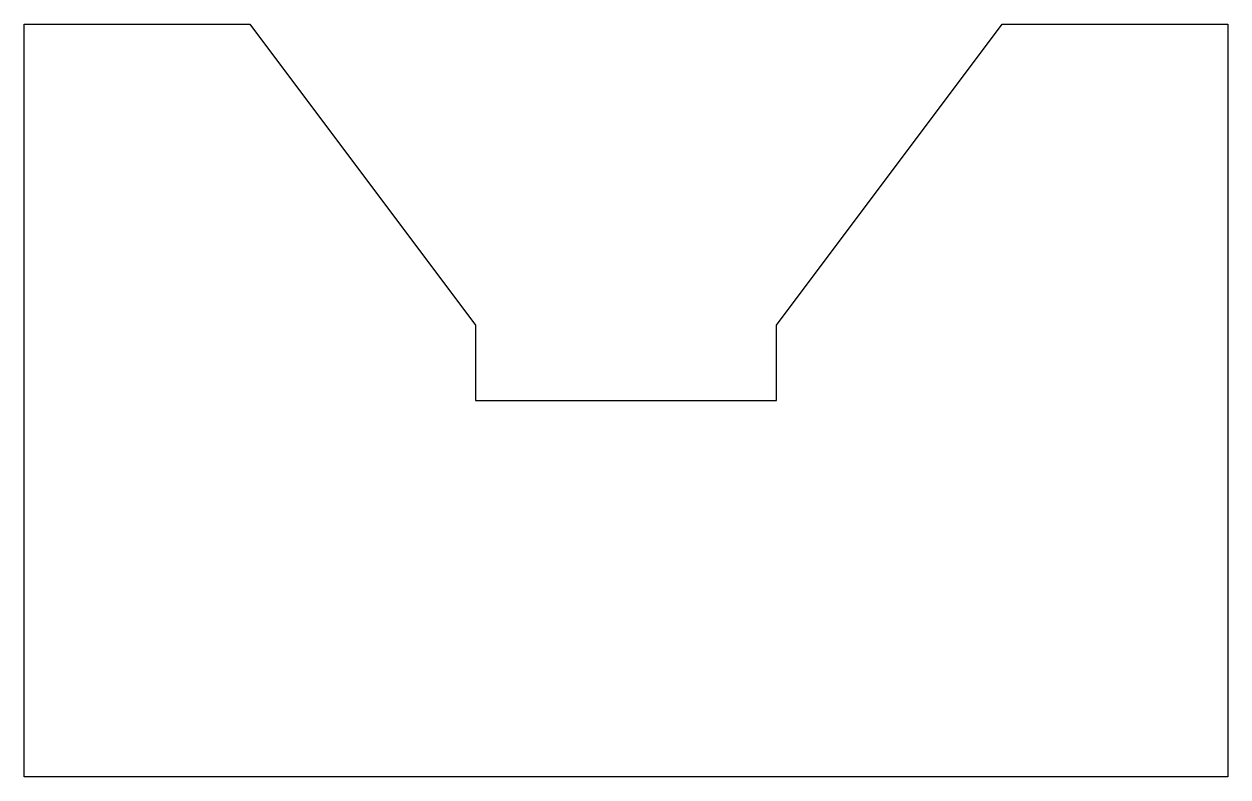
# Model space of a CAD drawing. Header units: inches. Extents: x 9.2 to 17.2, y 5.77 to 10.77.
import ezdxf

# ---------------------------------------------------------------- set-up
doc = ezdxf.new("R2010")
doc.units = ezdxf.units.IN
doc.header["$MEASUREMENT"] = 0

msp = doc.modelspace()

# ---------------------------------------------------------------- linework, layer by layer
for p, q in [((9.198, 5.7666), (9.198, 10.7666)), ((9.198, 10.7666), (10.698, 10.7666)), ((10.698, 10.7666), (12.198, 8.7666)), ((14.198, 8.7666), (15.698, 10.7666)), ((15.698, 10.7666), (17.198, 10.7666)), ((17.198, 10.7666), (17.198, 5.7666)), ((12.198, 8.7666), (12.198, 8.2666)), ((14.198, 8.2666), (14.198, 8.7666)), ((12.198, 8.2666), (14.198, 8.2666)), ((17.198, 5.7666), (9.198, 5.7666))]:
    msp.add_line(p, q)

doc.saveas('drawing.dxf')
